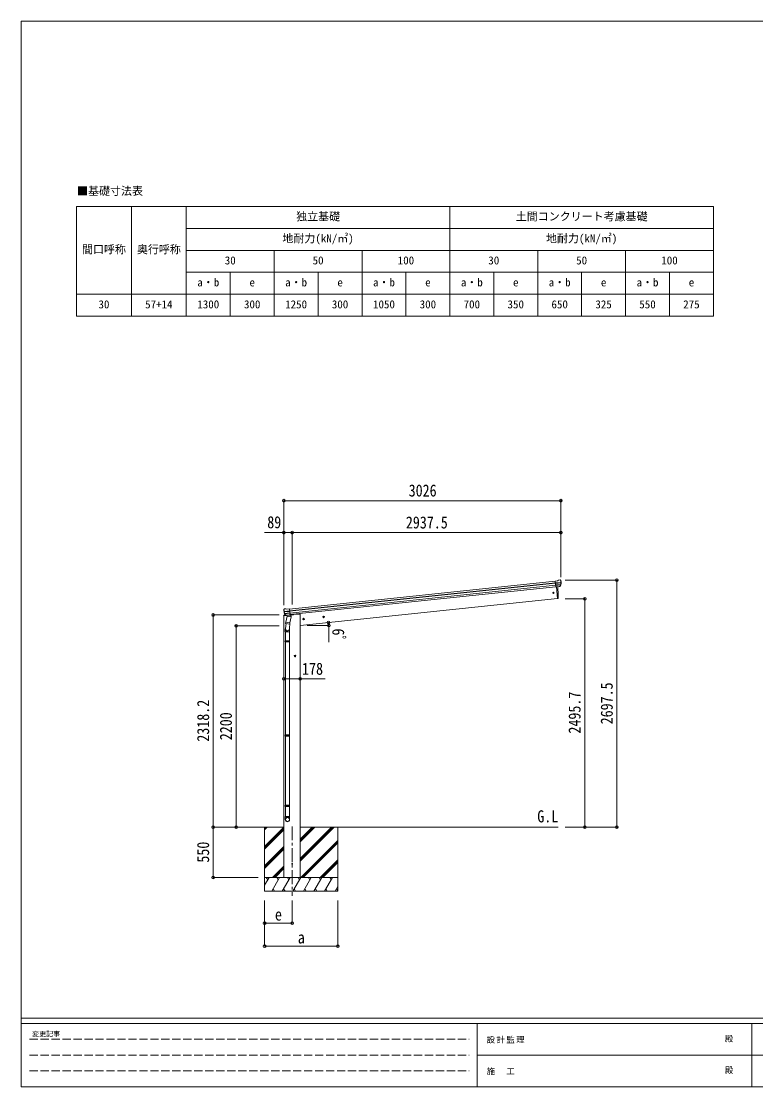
# Model space of a CAD drawing. Units: millimetres at full size, sheet at 1:30. Extents: x -8432 to 8432, y -5820 to 5820.
# Drawn here: x -8432 to -407, y -5820 to 5820 of the extents above; entities that cross this region are included whole.
import ezdxf
from ezdxf.enums import TextEntityAlignment as Align

# ---------------------------------------------------------------- set-up
doc = ezdxf.new("R2010")
doc.units = ezdxf.units.MM
doc.header["$LTSCALE"] = 30
doc.header["$PDMODE"] = 32
doc.header["$PDSIZE"] = 30
doc.linetypes.add('CHAIN1', pattern=[8, 5, -1, 1, -1])
doc.linetypes.add('DASHED3', pattern=[4, 3, -1])
for name, color, linetype, lineweight in [('0-0_0', 7, 'Continuous', 9), ('0-1_本体', 5, 'CHAIN1', 9), ('0-3_ELV2', 4, 'Continuous', 9), ('0-6_OTH_LINE', 6, 'Continuous', 9), ('0-9_OUTLINE', 7, 'Continuous', 9), ('0-F_PARTS1', 6, 'Continuous', 9), ('8-0', 7, 'Continuous', 18), ('F-0_240', 7, 'Continuous', 9)]:
    doc.layers.add(name, color=color, linetype=linetype, lineweight=lineweight)
doc.layers.add('0-7_SHAPE', color=7, linetype='Continuous')
doc.styles.add('ＭＳ ゴシック', font='')
doc.styles.get('ＭＳ ゴシック').set_extended_font_data('MS Gothic')

msp = doc.modelspace()

# ---------------------------------------------------------------- linework, layer by layer
at = {"layer": '0-0_0'}
for p, q in [((-6013.2, -2984.66), (-5562.06, -2984.66)), ((-5773.06, -2984.66), (-5773.06, -3684.65)), ((-5773.06, -3012.04), (-5745.68, -2984.66)), ((-5773.06, -2997.89), (-5759.82, -2984.66)), ((-5773.06, -3195.88), (-5562.06, -2984.89)), ((-5773.06, -3210.03), (-5562.06, -2999.03)), ((-5773.06, -3224.17), (-5562.06, -3013.17)), ((-5384.06, -3355.67), (-5013.05, -2984.66)), ((-5384.06, -3327.38), (-5041.33, -2984.66)), ((-5384.06, -3341.52), (-5027.19, -2984.66)), ((-5384.06, -3143.54), (-5225.18, -2984.66)), ((-5384.06, -3129.39), (-5239.32, -2984.66)), ((-5384.06, -3115.25), (-5253.46, -2984.66)), ((-5384.06, -2984.66), (-2566.61, -2984.66)), ((-4973.06, -2984.66), (-4973.06, -3684.65)), ((-5379.2, -3534.66), (-4973.06, -3128.52)), ((-5365.06, -3534.66), (-4973.06, -3142.66)), ((-5773.06, -3408.01), (-5562.06, -3197.02)), ((-5773.06, -3422.16), (-5562.06, -3211.16)), ((-5773.06, -3436.3), (-5562.06, -3225.3)), ((-5350.92, -3534.66), (-4973.06, -3156.8)), ((-5167.07, -3534.66), (-4973.06, -3340.65)), ((-5152.93, -3534.66), (-4973.06, -3354.79)), ((-5138.78, -3534.66), (-4973.06, -3368.93)), ((-5687.57, -3534.66), (-5562.06, -3409.15)), ((-5673.43, -3534.66), (-5562.06, -3423.29)), ((-5659.28, -3534.66), (-5562.06, -3437.43)), ((-5773.06, -3618.49), (-5724.66, -3534.65)), ((-4973.06, -3534.66), (-5773.06, -3534.66)), ((-5739.66, -3560.64), (-5754.66, -3534.65)), ((-5695.79, -3684.65), (-5609.19, -3534.65)), ((-5624.19, -3560.64), (-5639.19, -3534.66)), ((-5580.32, -3684.65), (-5493.72, -3534.66)), ((-5508.72, -3560.64), (-5523.72, -3534.65)), ((-5464.85, -3684.65), (-5378.25, -3534.66)), ((-5393.25, -3560.64), (-5408.25, -3534.65)), ((-5349.38, -3684.65), (-5262.78, -3534.66)), ((-5277.78, -3560.64), (-5292.78, -3534.65)), ((-5233.91, -3684.65), (-5147.31, -3534.66)), ((-5177.31, -3534.66), (-5162.31, -3560.64)), ((-5118.44, -3684.65), (-5031.84, -3534.66)), ((-5046.84, -3560.64), (-5061.84, -3534.65)), ((-5773.06, -3684.65), (-4973.06, -3684.65)), ((-5680.8, -3658.68), (-5665.8, -3684.65)), ((-5565.32, -3658.67), (-5550.32, -3684.65)), ((-5449.85, -3658.67), (-5434.86, -3684.65)), ((-5334.38, -3658.68), (-5319.39, -3684.65)), ((-5218.91, -3658.68), (-5203.92, -3684.65)), ((-5103.44, -3658.68), (-5088.45, -3684.65)), ((-5002.97, -3684.65), (-4973.06, -3632.84)), ((-4987.97, -3658.68), (-4973.06, -3684.51))]:
    msp.add_line(p, q, dxfattribs=at)
at = {"layer": '0-1_本体'}
msp.add_line((-5473.06, -2975.67), (-5473.06, -3734.87), dxfattribs=at)
at = {"layer": '0-3_ELV2'}
for p, q in [((-5502.15, -602.65), (-2597.99, -297.41)), ((-5500.17, -621.55), (-2596.01, -316.31)), ((-5499.74, -625.72), (-2595.57, -320.48)), ((-5497.64, -645.58), (-2593.48, -340.34)), ((-2571.68, -292.63), (-2598.2, -295.42)), ((-2591.42, -359.97), (-2598.2, -295.42)), ((-2596.04, -315.95), (-2536.31, -309.67)), ((-2535.83, -315.54), (-2595.43, -321.8)), ((-2536.66, -332.3), (-2593.7, -338.29)), ((-2538.05, -336.96), (-2593.23, -342.75)), ((-2571.68, -292.63), (-2560.08, -285.66)), ((-2558.85, -285.25), (-2545.36, -283.83)), ((-2546.61, -353.53), (-2537.16, -335.23)), ((-2545.56, -353.96), (-2535.44, -335.7)), ((-2541.7, -284.92), (-2541.7, -284.92)), ((-2541.7, -284.92), (-2536.52, -289.12)), ((-2535.13, -292.81), (-2535.44, -290.96)), ((-2591.72, -357.08), (-5495.88, -662.32)), ((-2548.06, -355.19), (-2591.44, -359.75)), ((-2591.42, -359.97), (-2581.47, -358.93)), ((-2584.53, -359.25), (-2571.15, -486.64)), ((-2581.47, -358.93), (-2581.2, -358.99)), ((-2581.2, -358.99), (-2555.87, -356.33)), ((-2555.87, -356.33), (-2555.61, -356.21)), ((-2555.61, -356.21), (-2547.92, -355.4)), ((-2571.15, -486.64), (-5384.06, -782.29)), ((-2571.15, -486.64), (-2569.09, -486.35)), ((-5564.31, -669.81), (-5565.21, -676.65)), ((-5565.21, -676.65), (-5531.48, -673.1)), ((-5564.6, -611.22), (-5564.68, -609.35)), ((-5563.31, -606.46), (-5564.01, -607.32)), ((-5559.81, -602.14), (-5563.31, -606.46)), ((-5562.06, -3534.66), (-5562.06, -676.32)), ((-5544.8, -665.45), (-5561.65, -667.22)), ((-5500.2, -621.19), (-5559.94, -627.47)), ((-5559.81, -602.14), (-5559.81, -602.14)), ((-5559.19, -633.31), (-5499.59, -627.04)), ((-5556.46, -600.31), (-5556.45, -600.31)), ((-5541.68, -668.87), (-5555.38, -653.11)), ((-5554.89, -649.52), (-5497.86, -643.53)), ((-5540.74, -668.23), (-5553.79, -652.29)), ((-5552.56, -653.79), (-5497.39, -647.99)), ((-5531.38, -668.98), (-5539.07, -669.79)), ((-5538.98, -669.55), (-5495.6, -664.99)), ((-5538.23, -669.79), (-5536.66, -669.62)), ((-5536.66, -669.62), (-5499.12, -665.68)), ((-5531.11, -669.04), (-5531.38, -668.98)), ((-5505.78, -666.38), (-5531.11, -669.04)), ((-5528.88, -603.45), (-5502.36, -600.66)), ((-5505.52, -666.26), (-5505.78, -666.38)), ((-5495.58, -665.21), (-5505.52, -666.26)), ((-5495.58, -665.21), (-5502.36, -600.66)), ((-5499.12, -665.68), (-5497.56, -665.51)), ((-5491.46, -668.89), (-5462.19, -665.82)), ((-5457.33, -658.27), (-5457.76, -661.5)), ((-5426.56, -655.66), (-5457.42, -658.9)), ((-5384.06, -655.66), (-5426.56, -655.66)), ((-5384.06, -3534.66), (-5384.06, -655.66)), ((-5129.33, -680.6), (-5135.41, -685.01)), ((-5122.48, -683.65), (-5129.33, -680.6)), ((-5127.77, -695.53), (-5121.69, -691.12)), ((-5121.69, -691.12), (-5122.48, -683.65)), ((-5348.13, -703.6), (-5354.2, -708.01)), ((-5341.27, -706.65), (-5348.13, -703.6)), ((-5346.56, -718.53), (-5340.49, -714.12)), ((-5340.49, -714.12), (-5341.27, -706.65)), ((-5440.56, -1106.7), (-5447.06, -1110.45)), ((-5447.06, -1110.45), (-5447.06, -1117.96)), ((-5447.06, -1117.96), (-5440.56, -1121.71)), ((-5434.06, -1110.45), (-5440.56, -1106.7))]:
    msp.add_line(p, q, dxfattribs=at)
for points in [[(-5542.97, -598.9), (-5542.97, -598.9), (-5556.45, -600.31)], [(-5528.88, -603.45), (-5541.68, -599.04), (-5541.68, -599.04)], [(-5135.41, -685.01), (-5134.62, -692.48), (-5127.77, -695.53)], [(-5354.2, -708.01), (-5353.42, -715.47), (-5346.56, -718.53)], [(-5440.56, -1121.71), (-5434.06, -1117.96), (-5434.06, -1110.45)]]:
    msp.add_lwpolyline(points, dxfattribs=at)
for centre, radius in [((-2617.94, -424.09), 6.5), ((-5128.55, -688.07), 8.5), ((-5128.55, -688.07), 7.7), ((-5128.55, -688.07), 6.5), ((-5347.35, -711.06), 8.5), ((-5347.35, -711.06), 7.7), ((-5347.35, -711.06), 6.5), ((-5440.56, -1114.21), 8.5), ((-5440.56, -1114.21), 7.7), ((-5440.56, -1114.21), 6.5), ((-5473.06, -3384.66), 4.5)]:
    msp.add_circle(centre, radius, dxfattribs=at)
for centre, radius, start, end in [((-2558.54, -288.24), 3, 96.02369, 120.97631), ((-2544.84, -288.81), 5, 51.04426, 95.95574), ((-2728.68, -314.46), 192.44, 1.4271, 6.57578), ((-2539.83, -333.86), 3, 332.69111, 354.20009), ((-2736.02, -313.93), 200.2, 354.20009, 359.53883), ((-2491.03, -307.56), 45.32, 182.67122, 185.64518), ((-2535.64, -316.88), 1.35, 95.1605, 97.91927), ((-2533.03, -315.32), 2.74, 179.02151, 184.43412), ((-2538.06, -334.25), 3, 331, 354.13916), ((-2736.02, -313.93), 202, 354.13916, 6), ((-3465.75, -446.43), 900, 357.63919, 5.64987), ((-2548.18, -352.51), 2.99, 285.2717, 331.00739), ((-2569.51, -483.38), 3, 278, 357.63919), ((-5363.71, -590.11), 202, 186, 197.86084), ((-5561.33, -670.21), 3, 96, 172.5), ((-5370.77, -592.16), 192.44, 185.42422, 190.5729), ((-5604.66, -634.82), 45.32, 6.35482, 9.32878), ((-5555.93, -605.29), 5, 96.04426, 140.95574), ((-5561.97, -633.68), 2.74, 7.56588, 12.97849), ((-5559.1, -634.66), 1.35, 94.08073, 96.8395), ((-5363.71, -590.11), 200.2, 192.46117, 197.79991), ((-5553.11, -651.14), 3, 197.86084, 221), ((-5551.47, -650.39), 3, 197.79991, 219.30889), ((-5542.66, -601.88), 3, 71.02369, 95.97631), ((-5539.42, -666.9), 2.99, 220.99261, 266.7283), ((-5538.28, -669.29), 0.5, 240.73754, 276), ((-5497.61, -665.02), 0.5, 276, 311.26246), ((-5462.72, -660.85), 5, 276, 352.5)]:
    msp.add_arc(centre, radius, start, end, dxfattribs=at)
for centre, major_axis, ratio, start_param, end_param in [((-2537.39, -292.42), (-0.87, 5.91), 0.020485, 0.67143203, 1.56913061), ((-2542.78, -287.9), (5.88, -1.31), 0.24881, 0.46058498, 0.46410383), ((-2538.4, -291.45), (-2.34, 1.9), 0.995767, 3.98597162, 4.71238898), ((-2733.72, -335.88), (-20.92, 199.05), 0.994373, 4.71137894, 4.7277536), ((-2548.38, -352.21), (-0.11, 3), 0.642905, 3.24593831, 4.20392797), ((-2548.24, -352.41), (1.66, -2.51), 0.997631, 5.80419048, 5.89294842), ((-2548.31, -352.31), (3.53, -2.11), 0.650902, 5.25614477, 5.32895537), ((-2545.94, -351.96), (1.08, 3.13), 0.040856, 2.11350352, 2.14162489), ((-5561.68, -609.21), (1.9, 2.34), 0.995767, 1.57079633, 2.29721369), ((-5558.13, -604.83), (-5.48, -2.51), 0.24881, 5.81908147, 5.82260033), ((-5562.47, -610.37), (-0.38, 5.97), 0.020485, 4.7140547, 5.61175327), ((-5361.4, -612.06), (-20.92, 199.05), 0.994373, 1.55543171, 1.57180637), ((-5541.72, -666.82), (-1.71, 2.84), 0.040856, 4.14156042, 4.16968179), ((-5539.29, -666.57), (-0.51, 2.96), 0.642905, 2.07925734, 3.03724699), ((-5539.33, -666.67), (-3.02, -2.79), 0.650902, 0.95422993, 1.02704053), ((-5539.38, -666.8), (-1.1, -2.8), 0.997631, 0.39023689, 0.47899483), ((-5361.4, -612.06), (-20.92, 199.05), 0.994373, 4.71137894, 4.7277536)]:
    msp.add_ellipse(centre, major_axis=major_axis, ratio=ratio, start_param=start_param, end_param=end_param, dxfattribs=at)
at = {"layer": '0-6_OTH_LINE'}
for p, q in [((-5562.06, 582.4), (-5562.06, -558.68)), ((-5562.06, 582.4), (-2535.96, 582.4)), ((-2535.96, 582.4), (-2535.96, -254.78)), ((-5562.06, 233.4), (-5775.59, 233.4)), ((-5562.06, 233.4), (-5562.06, -254.78)), ((-5473.46, 233.4), (-5473.46, -550.51)), ((-2535.96, 233.4), (-5473.46, 233.4)), ((-2535.96, 233.4), (-2535.96, -254.78)), ((-1923.82, -287.16), (-2487.68, -287.16)), ((-1923.82, -287.16), (-1923.82, -2984.66)), ((-2274.82, -488.96), (-2487.68, -488.96)), ((-2274.82, -488.96), (-2274.82, -2984.66)), ((-6334.31, -2984.66), (-6334.31, -666.46)), ((-6334.31, -666.46), (-5612.56, -666.46)), ((-6085.31, -2984.66), (-6085.31, -784.66)), ((-6085.31, -784.66), (-5612.56, -784.66)), ((-5384.06, -1364.21), (-5562.06, -1364.21)), ((-6334.31, -2984.66), (-5843.92, -2984.66)), ((-6334.31, -3534.66), (-6334.31, -2984.66)), ((-6085.31, -2984.66), (-5843.92, -2984.66)), ((-2274.82, -2984.66), (-2487.68, -2984.66)), ((-1923.82, -2984.66), (-2487.68, -2984.66)), ((-6334.31, -3534.66), (-5843.92, -3534.66)), ((-5773.06, -4284.65), (-5773.06, -3785.65)), ((-5773.06, -4034.65), (-5773.06, -3785.65)), ((-5473.06, -4034.65), (-5473.06, -3785.65)), ((-4973.06, -4284.65), (-4973.06, -3785.65)), ((-5773.06, -4034.65), (-5473.06, -4034.65)), ((-5773.06, -4284.65), (-4973.06, -4284.65))]:
    msp.add_line(p, q, dxfattribs=at)
at = {"layer": '0-6_OTH_LINE', "lineweight": 18}
for p, q in [((-5071.91, -782.29), (-5309.7, -782.29)), ((-5071.91, -782.29), (-5071.91, -963.79)), ((-5384.06, -1364.21), (-5112.01, -1364.21))]:
    msp.add_line(p, q, dxfattribs=at)
at = {"layer": '0-6_OTH_LINE'}
msp.add_arc((-5309.7, -782.29), 237.79, 0, 7.8733, dxfattribs=at)
for p in [(-5562.06, 582.4), (-2535.96, 582.4), (-5562.06, 233.4), (-5473.46, 233.4), (-2535.96, 233.4), (-1923.82, -287.16), (-2274.82, -488.96), (-6334.31, -666.46), (-6085.31, -784.66), (-5074.15, -749.72), (-5071.91, -782.29), (-5562.06, -1364.21), (-5384.06, -1364.21), (-6334.31, -2984.66), (-6085.31, -2984.66), (-2274.82, -2984.66), (-1923.82, -2984.66), (-6334.31, -3534.66), (-5773.06, -4034.65), (-5473.06, -4034.65), (-5773.06, -4284.65), (-4973.06, -4284.65)]:
    msp.add_point(p, dxfattribs=at)
at = {"layer": '0-9_OUTLINE'}
for p, q in [((-5528.24, -678.15), (-5541.6, -743.81)), ((-5538.23, -669.79), (-5497.56, -665.51)), ((-5534.87, -670.09), (-5535.02, -670.82)), ((-5534.4, -671.95), (-5509.65, -681.7)), ((-5483.36, -687.28), (-5528.24, -678.15)), ((-5526.07, -675.23), (-5526.73, -678.46)), ((-5505.26, -666.71), (-5508.18, -681.06)), ((-5496.72, -752.94), (-5483.36, -687.28)), ((-5495.74, -663.63), (-5494.82, -663.82)), ((-5494.82, -663.82), (-5483.62, -680.74)), ((-5483.62, -680.74), (-5484.88, -686.97)), ((-5539.19, -759.09), (-5544.75, -814.82)), ((-5544.08, -756.05), (-5541.59, -743.81)), ((-5543.87, -757.45), (-5543.87, -757.45)), ((-5542.53, -758.41), (-5501.57, -766.75)), ((-5496.72, -752.94), (-5541.6, -743.81)), ((-5496.29, -750.8), (-5502.94, -818.54)), ((-5496.73, -752.94), (-5499.27, -765.41)), ((-5546.9, -851.98), (-5546.9, -817.63)), ((-5500.9, -851.98), (-5546.9, -851.98)), ((-5544.9, -851.98), (-5544.9, -948.72)), ((-5502.9, -851.98), (-5502.9, -948.72)), ((-5500.9, -817.32), (-5500.9, -851.98)), ((-5546.9, -950.72), (-5545.9, -948.72)), ((-5500.9, -950.72), (-5546.9, -950.72)), ((-5500.9, -958.72), (-5546.9, -958.72)), ((-5501.9, -948.72), (-5545.9, -948.72)), ((-5501.9, -960.72), (-5545.9, -960.72)), ((-5544.9, -960.72), (-5544.9, -1977.41)), ((-5502.9, -960.72), (-5502.9, -1977.41)), ((-5500.9, -950.72), (-5501.9, -948.72)), ((-5500.9, -958.72), (-5501.9, -960.72)), ((-5500.9, -950.72), (-5500.9, -958.72)), ((-5546.9, -1979.41), (-5545.9, -1977.41)), ((-5501.9, -1977.41), (-5545.9, -1977.41)), ((-5500.9, -1979.41), (-5501.9, -1977.41)), ((-5500.9, -1979.41), (-5546.9, -1979.41)), ((-5500.9, -1987.41), (-5546.9, -1987.41)), ((-5501.9, -1989.41), (-5545.9, -1989.41)), ((-5544.9, -1989.41), (-5544.9, -2745.1)), ((-5502.9, -1989.41), (-5502.9, -2745.1)), ((-5500.9, -1987.41), (-5501.9, -1989.41)), ((-5500.9, -1979.41), (-5500.9, -1987.41)), ((-5546.9, -2747.1), (-5545.9, -2745.1)), ((-5500.9, -2747.1), (-5546.9, -2747.1)), ((-5500.9, -2755.1), (-5546.9, -2755.1)), ((-5501.9, -2745.1), (-5545.9, -2745.1)), ((-5501.9, -2757.1), (-5545.9, -2757.1)), ((-5544.9, -2757.1), (-5544.9, -2867.1)), ((-5502.9, -2757.1), (-5502.9, -2867.1)), ((-5500.9, -2747.1), (-5501.9, -2745.1)), ((-5500.9, -2755.1), (-5501.9, -2757.1)), ((-5500.9, -2747.1), (-5500.9, -2755.1)), ((-5546.9, -2901.24), (-5546.9, -2867.1)), ((-5500.9, -2867.1), (-5546.9, -2867.1)), ((-5500.9, -2901.24), (-5500.9, -2867.1))]:
    msp.add_line(p, q, dxfattribs=at)
for points in [[(-5546.9, -950.72), (-5546.9, -958.72), (-5545.9, -960.72)], [(-5546.9, -1979.41), (-5546.9, -1987.41), (-5545.9, -1989.41)], [(-5546.9, -2747.1), (-5546.9, -2755.1), (-5545.9, -2757.1)]]:
    msp.add_lwpolyline(points, dxfattribs=at)
for centre, radius, start, end in [((-5538.28, -669.29), 0.5, 240.73754, 276), ((-5535.36, -669.99), 0.5, 348.5, 96), ((-5534.04, -671.02), 1, 168.5, 248.5), ((-5509.18, -680.78), 1.03, 242.53897, 344.46569), ((-5504.68, -666.87), 0.604, 93.09842, 164.70595), ((-5497.61, -665.02), 0.5, 276, 311.26246), ((-5542.18, -756.48), 1.95, 167.54017, 209.97766), ((-5542.13, -756.45), 2, 209.90962, 258.5), ((-5501.17, -764.79), 2, 258.5, 341.96843), ((-5516.9, -817.63), 30, 177.45142, 180)]:
    msp.add_arc(centre, radius, start, end, dxfattribs=at)
for centre, major_axis, ratio, start_param, end_param in [((-5523.9, -817.32), (23, 0), 0.996195, 2.62193603, 6.60747969), ((-5523.9, -817.32), (21, 0), 0.996195, 3.02154981, 6.2247991), ((-5523.9, -2899.5), (-23, 0), 0.996195, 3.14159265, 6.28318531), ((-5523.9, -2901.24), (-23, 0), 0.996195, 3.14159265, 6.28318531), ((-5523.9, -2901.24), (0, -23.43), 0.981806, 4.71238898, 7.85398163)]:
    msp.add_ellipse(centre, major_axis=major_axis, ratio=ratio, start_param=start_param, end_param=end_param, dxfattribs=at)
msp.add_ellipse((-5523.9, -2901.24), major_axis=(21, 0), ratio=0.996195, dxfattribs=at)
at = {"layer": '0-F_PARTS1'}
msp.add_line((-5473.46, 233.4), (-5562.06, 233.4), dxfattribs=at)
for p in [(-5562.06, 233.4), (-5473.46, 233.4)]:
    msp.add_point(p, dxfattribs=at)
at = {"layer": '8-0'}
for p, q in [((-7828.7, 3797.42), (-868.7, 3797.42)), ((-7828.7, 3797.42), (-7828.7, 2597.42)), ((-7228.7, 3797.42), (-7228.7, 2597.42)), ((-6628.7, 3797.42), (-6628.7, 2597.42)), ((-3748.7, 3797.42), (-3748.7, 2597.42)), ((-868.7, 3797.42), (-868.7, 2597.42)), ((-6628.7, 3557.42), (-868.7, 3557.42)), ((-6628.7, 3317.42), (-868.7, 3317.42)), ((-5668.7, 3317.42), (-5668.7, 2597.42)), ((-4708.7, 3317.42), (-4708.7, 2597.42)), ((-2788.7, 3317.42), (-2788.7, 2597.42)), ((-1828.7, 3317.42), (-1828.7, 2597.42)), ((-6628.7, 3077.42), (-868.7, 3077.42)), ((-6148.7, 3077.42), (-6148.7, 2597.42)), ((-5188.7, 3077.42), (-5188.7, 2597.42)), ((-4228.7, 3077.42), (-4228.7, 2597.42)), ((-3268.7, 3077.42), (-3268.7, 2597.42)), ((-2308.7, 3077.42), (-2308.7, 2597.42)), ((-1348.7, 3077.42), (-1348.7, 2597.42)), ((-7828.7, 2837.42), (-868.7, 2837.42)), ((-7828.7, 2597.42), (-868.7, 2597.42))]:
    msp.add_line(p, q, dxfattribs=at)
at = {"layer": 'F-0_240', "color": 5}
for p, q in [((-8432.06, 5820), (-8432.06, -5820)), ((-8432.06, 5820), (8007.94, 5820)), ((-8432.06, -5070), (8007.94, -5070)), ((-8432.06, -5130), (5341.19, -5130)), ((-3448.82, -5130), (-3448.82, -5820)), ((-448.82, -5130), (-448.82, -5820)), ((-3448.82, -5475), (2701.18, -5475)), ((-8432.06, -5820), (8007.94, -5820))]:
    msp.add_line(p, q, dxfattribs=at)
at = {"layer": 'F-0_240', "color": 4, "linetype": 'DASHED3'}
for p, q in [((-8342.06, -5302.5), (-3538.82, -5302.5)), ((-8342.06, -5475), (-3538.82, -5475)), ((-8342.06, -5647.5), (-3538.82, -5647.5))]:
    msp.add_line(p, q, dxfattribs=at)

# ---------------------------------------------------------------- texts
at = {"layer": '0-6_OTH_LINE', "color": 7, "style": 'ＭＳ ゴシック', "width": 0.85}
for s, p in [('3026', (-4199.01, 588.4)), ('2937.5', (-4229.71, 239.4)), ('178', (-5363.89, -1359.13)), ('e', (-5660.56, -4044.65)), ('a', (-5410.56, -4294.65))]:
    msp.add_text(s, height=132, dxfattribs=at).set_placement(p, align=Align.BOTTOM_LEFT)
for s, rotation, p in [('6ﾟ', 270, (-5072.36, -813.81)), ('2495.7', 90, (-2280.82, -1961.81)), ('2697.5', 90, (-1929.82, -1860.91)), ('2318.2', 90, (-6340.31, -2050.56)), ('2200', 90, (-6091.31, -2034.66)), ('550', 90, (-6340.31, -3372.16))]:
    msp.add_text(s, height=132, rotation=rotation, dxfattribs=at).set_placement(p, align=Align.BOTTOM_LEFT)
at = {"layer": '0-7_SHAPE', "style": 'ＭＳ ゴシック', "width": 0.85}
msp.add_text('G.L', height=132, dxfattribs=at).set_placement((-2793.57, -2971.85), align=Align.BOTTOM_LEFT)
at = {"layer": '0-F_PARTS1', "color": 7, "style": 'ＭＳ ゴシック', "width": 0.85}
msp.add_text('89', height=132, dxfattribs=at).set_placement((-5744.19, 241.79), align=Align.BOTTOM_LEFT)
at = {"layer": '8-0', "style": 'ＭＳ ゴシック'}
for s, p in [('■基礎寸法表', (-7822.94, 3895.92)), ('独立基礎', (-5428.7, 3617.42)), ('土間コンクリート考慮基礎', (-3028.7, 3617.42)), ('地耐力(kN/㎡)', (-5578.7, 3377.42)), ('地耐力(kN/㎡)', (-2698.7, 3377.42)), ('間口呼称', (-7768.7, 3257.42)), ('奥行呼称', (-7168.7, 3257.42)), ('30', (-6208.7, 3137.42)), ('50', (-5248.7, 3137.42)), ('100', (-4318.7, 3137.42)), ('30', (-3328.7, 3137.42)), ('50', (-2368.7, 3137.42)), ('100', (-1438.7, 3137.42)), ('a・b', (-6508.7, 2897.42)), ('e', (-5938.7, 2897.42)), ('a・b', (-5548.7, 2897.42)), ('e', (-4978.7, 2897.42)), ('a・b', (-4588.7, 2897.42)), ('e', (-4018.7, 2897.42)), ('a・b', (-3628.7, 2897.42)), ('e', (-3058.7, 2897.42)), ('a・b', (-2668.7, 2897.42)), ('e', (-2098.7, 2897.42)), ('a・b', (-1708.7, 2897.42)), ('e', (-1138.7, 2897.42)), ('30', (-7588.7, 2657.42)), ('57+14', (-7078.7, 2657.42)), ('1300', (-6508.7, 2657.42)), ('300', (-5998.7, 2657.42)), ('1250', (-5548.7, 2657.42)), ('300', (-5038.7, 2657.42)), ('1050', (-4588.7, 2657.42)), ('300', (-4078.7, 2657.42)), ('700', (-3598.7, 2657.42)), ('350', (-3118.7, 2657.42)), ('650', (-2638.7, 2657.42)), ('325', (-2158.7, 2657.42)), ('550', (-1678.7, 2657.42)), ('275', (-1198.7, 2657.42))]:
    msp.add_text(s, height=87.98, dxfattribs=at).set_placement(p, align=Align.BOTTOM_LEFT)
at = {"layer": 'F-0_240', "style": 'ＭＳ ゴシック'}
for s, height, p in [('変更記事', 54.99, (-8314.83, -5287.5)), ('殿', 65.98, (-744.53, -5347.5)), ('殿', 65.98, (-744.53, -5692.5))]:
    msp.add_text(s, height=height, dxfattribs=at).set_placement(p, align=Align.BOTTOM_LEFT)
at = {"layer": 'F-0_240', "char_height": 65.98, "attachment_point": 7, "style": 'ＭＳ ゴシック'}
for s, insert in [('\\T1.17;設計監理', (-3347.49, -5347.5)), ('\\T1.17;施\u3000工', (-3347.49, -5692.5))]:
    msp.add_mtext(s, dxfattribs=dict(at, insert=insert))

doc.saveas('drawing.dxf')
